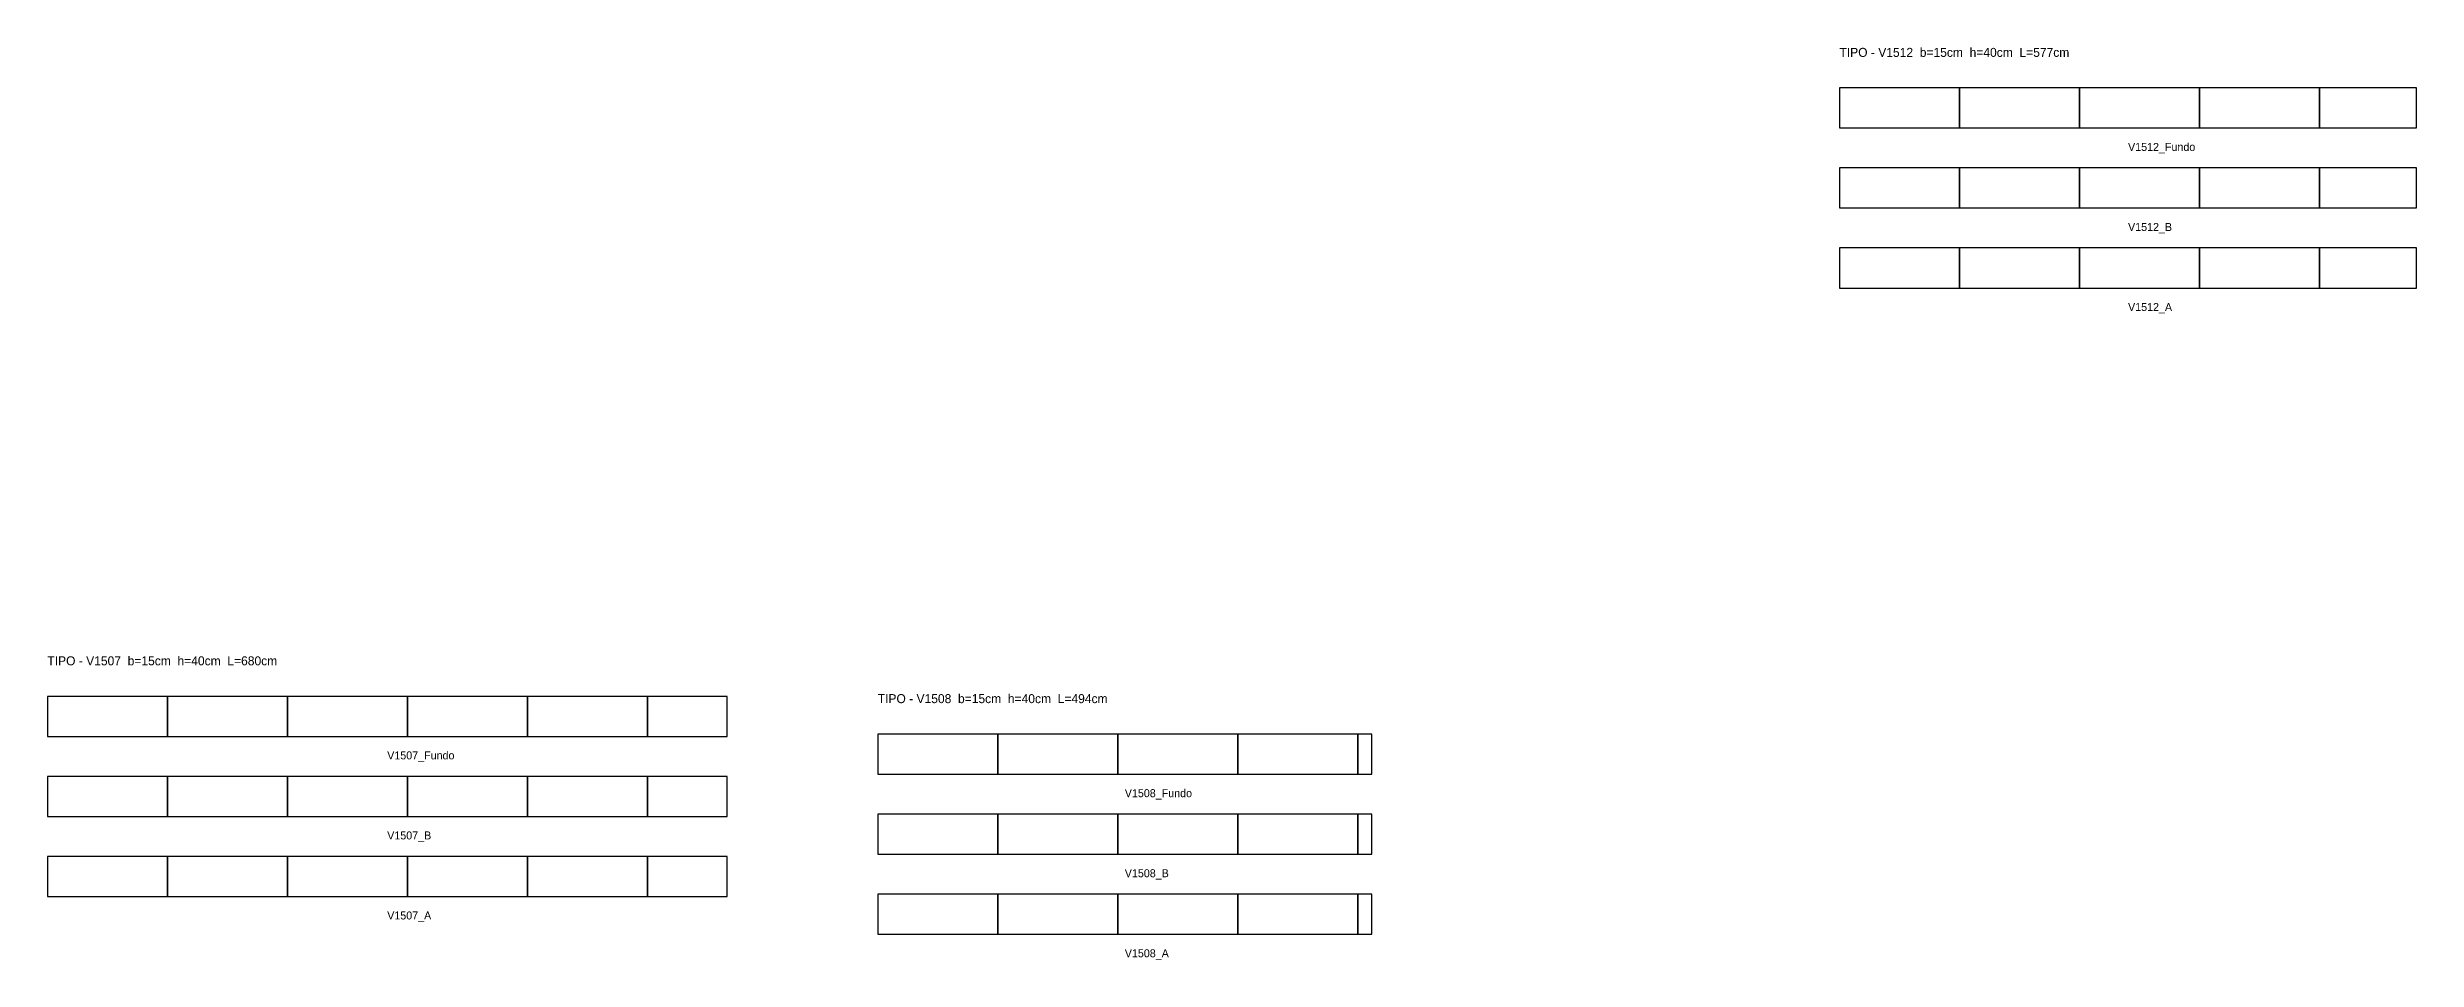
# Model space of a CAD drawing. Header units: metres. Extents: x -378 to 9631, y -12925 to 11375.
# Drawn here: x 3641 to 6009, y 4728 to 5640 of the extents above; entities that cross this region are included whole.
import ezdxf

# ---------------------------------------------------------------- set-up
doc = ezdxf.new("R2010")
doc.units = ezdxf.units.M

msp = doc.modelspace()

# ---------------------------------------------------------------- linework, layer by layer
at = {"layer": 'Paineis'}
for points in [[(5432.48, 5559.46), (5552.48, 5559.46), (5552.48, 5599.46), (5432.48, 5599.46)], [(5552.48, 5559.46), (5672.48, 5559.46), (5672.48, 5599.46), (5552.48, 5599.46)], [(5672.48, 5559.46), (5792.48, 5559.46), (5792.48, 5599.46), (5672.48, 5599.46)], [(5792.48, 5559.46), (5912.48, 5559.46), (5912.48, 5599.46), (5792.48, 5599.46)], [(5912.48, 5559.46), (6009.48, 5559.46), (6009.48, 5599.46), (5912.48, 5599.46)], [(5432.48, 5479.46), (5552.48, 5479.46), (5552.48, 5519.46), (5432.48, 5519.46)], [(5552.48, 5479.46), (5672.48, 5479.46), (5672.48, 5519.46), (5552.48, 5519.46)], [(5672.48, 5479.46), (5792.48, 5479.46), (5792.48, 5519.46), (5672.48, 5519.46)], [(5792.48, 5479.46), (5912.48, 5479.46), (5912.48, 5519.46), (5792.48, 5519.46)], [(5912.48, 5479.46), (6009.48, 5479.46), (6009.48, 5519.46), (5912.48, 5519.46)], [(5432.48, 5399.46), (5552.48, 5399.46), (5552.48, 5439.46), (5432.48, 5439.46)], [(5552.48, 5399.46), (5672.48, 5399.46), (5672.48, 5439.46), (5552.48, 5439.46)], [(5672.48, 5399.46), (5792.48, 5399.46), (5792.48, 5439.46), (5672.48, 5439.46)], [(5792.48, 5399.46), (5912.48, 5399.46), (5912.48, 5439.46), (5792.48, 5439.46)], [(5912.48, 5399.46), (6009.48, 5399.46), (6009.48, 5439.46), (5912.48, 5439.46)], [(3640.82, 4951.37), (3760.82, 4951.37), (3760.82, 4991.37), (3640.82, 4991.37)], [(3760.82, 4951.37), (3880.82, 4951.37), (3880.82, 4991.37), (3760.82, 4991.37)], [(3880.82, 4951.37), (4000.82, 4951.37), (4000.82, 4991.37), (3880.82, 4991.37)], [(4000.82, 4951.37), (4120.82, 4951.37), (4120.82, 4991.37), (4000.82, 4991.37)], [(4120.82, 4951.37), (4240.82, 4951.37), (4240.82, 4991.37), (4120.82, 4991.37)], [(4240.82, 4951.37), (4320.32, 4951.37), (4320.32, 4991.37), (4240.82, 4991.37)], [(4470.97, 4913.58), (4590.97, 4913.58), (4590.97, 4953.58), (4470.97, 4953.58)], [(4590.97, 4913.58), (4710.97, 4913.58), (4710.97, 4953.58), (4590.97, 4953.58)], [(4710.97, 4913.58), (4830.97, 4913.58), (4830.97, 4953.58), (4710.97, 4953.58)], [(4830.97, 4913.58), (4950.97, 4913.58), (4950.97, 4953.58), (4830.97, 4953.58)], [(4950.97, 4913.58), (4964.97, 4913.58), (4964.97, 4953.58), (4950.97, 4953.58)], [(3640.82, 4871.37), (3760.82, 4871.37), (3760.82, 4911.37), (3640.82, 4911.37)], [(3760.82, 4871.37), (3880.82, 4871.37), (3880.82, 4911.37), (3760.82, 4911.37)], [(3880.82, 4871.37), (4000.82, 4871.37), (4000.82, 4911.37), (3880.82, 4911.37)], [(4000.82, 4871.37), (4120.82, 4871.37), (4120.82, 4911.37), (4000.82, 4911.37)], [(4120.82, 4871.37), (4240.82, 4871.37), (4240.82, 4911.37), (4120.82, 4911.37)], [(4240.82, 4871.37), (4320.32, 4871.37), (4320.32, 4911.37), (4240.82, 4911.37)], [(4470.97, 4833.58), (4590.97, 4833.58), (4590.97, 4873.58), (4470.97, 4873.58)], [(4590.97, 4833.58), (4710.97, 4833.58), (4710.97, 4873.58), (4590.97, 4873.58)], [(4710.97, 4833.58), (4830.97, 4833.58), (4830.97, 4873.58), (4710.97, 4873.58)], [(4830.97, 4833.58), (4950.97, 4833.58), (4950.97, 4873.58), (4830.97, 4873.58)], [(4950.97, 4833.58), (4964.97, 4833.58), (4964.97, 4873.58), (4950.97, 4873.58)], [(3640.82, 4791.37), (3760.82, 4791.37), (3760.82, 4831.37), (3640.82, 4831.37)], [(3760.82, 4791.37), (3880.82, 4791.37), (3880.82, 4831.37), (3760.82, 4831.37)], [(3880.82, 4791.37), (4000.82, 4791.37), (4000.82, 4831.37), (3880.82, 4831.37)], [(4000.82, 4791.37), (4120.82, 4791.37), (4120.82, 4831.37), (4000.82, 4831.37)], [(4120.82, 4791.37), (4240.82, 4791.37), (4240.82, 4831.37), (4120.82, 4831.37)], [(4240.82, 4791.37), (4320.32, 4791.37), (4320.32, 4831.37), (4240.82, 4831.37)], [(4470.97, 4753.58), (4590.97, 4753.58), (4590.97, 4793.58), (4470.97, 4793.58)], [(4590.97, 4753.58), (4710.97, 4753.58), (4710.97, 4793.58), (4590.97, 4793.58)], [(4710.97, 4753.58), (4830.97, 4753.58), (4830.97, 4793.58), (4710.97, 4793.58)], [(4830.97, 4753.58), (4950.97, 4753.58), (4950.97, 4793.58), (4830.97, 4793.58)], [(4950.97, 4753.58), (4964.97, 4753.58), (4964.97, 4793.58), (4950.97, 4793.58)]]:
    msp.add_lwpolyline(points, close=True, dxfattribs=at)

# ---------------------------------------------------------------- texts
at = {"layer": 'NOMENCLATURA', "char_height": 9, "attachment_point": 1}
for s, insert in [('TIPO - V1512  b=15cm  h=40cm  L=577cm', (5432.48, 5639.46)), ('TIPO - V1507  b=15cm  h=40cm  L=680cm', (3640.82, 5031.37)), ('TIPO - V1508  b=15cm  h=40cm  L=494cm', (4470.97, 4993.58))]:
    msp.add_mtext(s, dxfattribs=dict(at, insert=insert))
at = {"layer": 'Texto Secao', "char_height": 8, "attachment_point": 1}
for s, insert in [('V1512_Fundo', (5720.98, 5544.46)), ('V1512_B', (5720.98, 5464.46)), ('V1512_A', (5720.98, 5384.46)), ('V1507_Fundo', (3980.57, 4936.37)), ('V1508_Fundo', (4717.97, 4898.58)), ('V1507_B', (3980.57, 4856.37)), ('V1508_B', (4717.97, 4818.58)), ('V1507_A', (3980.57, 4776.37)), ('V1508_A', (4717.97, 4738.58))]:
    msp.add_mtext(s, dxfattribs=dict(at, insert=insert))

doc.saveas('drawing.dxf')
